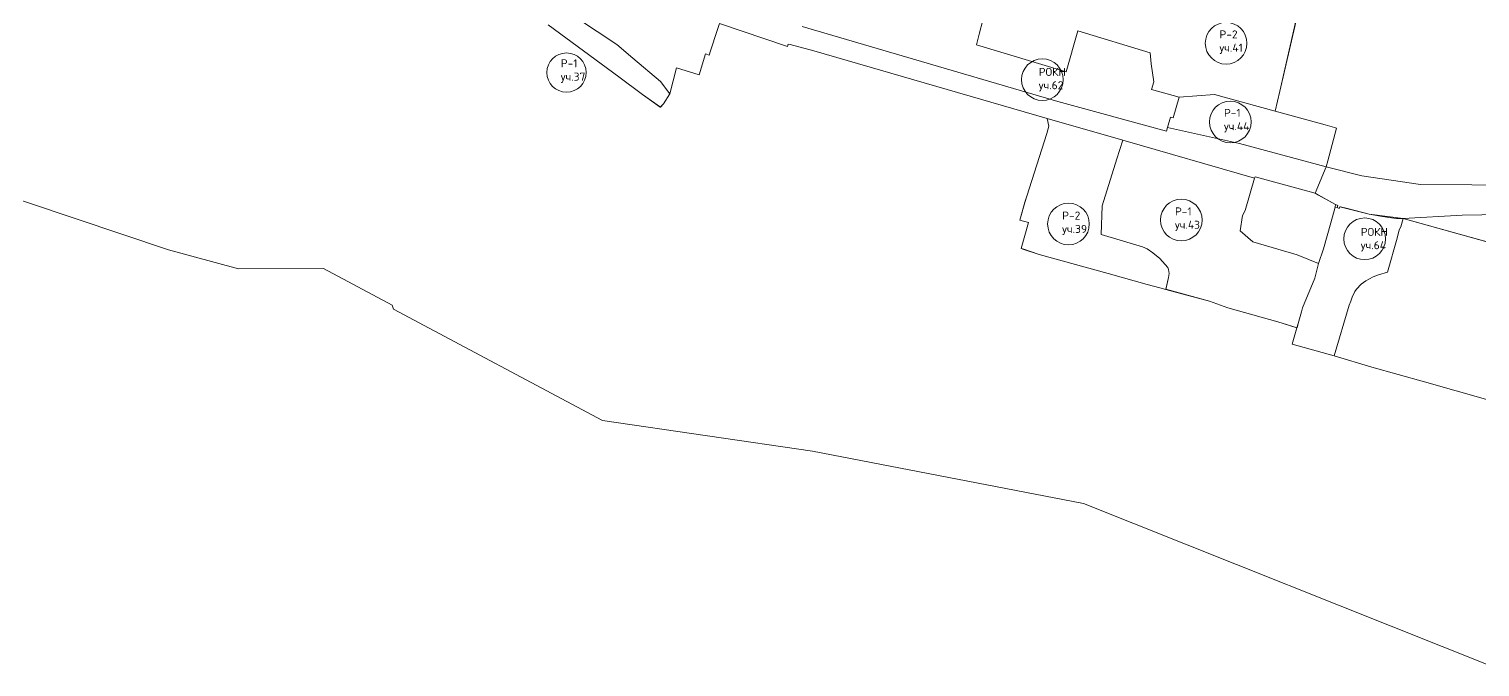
# Model space of a CAD drawing. Extents: x 1391407 to 1399948, y 354865 to 361044.
# Drawn here: x 1396569 to 1397754, y 358983 to 359504 of the extents above; entities that cross this region are included whole.
import ezdxf

# ---------------------------------------------------------------- set-up
doc = ezdxf.new("R2010")
doc.units = 0
doc.header["$MEASUREMENT"] = 0
doc.layers.add('Контура исторический центр для сайта', color=7, linetype='Continuous')
doc.styles.get("Standard").update_dxf_attribs({"font": 'simplex.shx'})

msp = doc.modelspace()

# ---------------------------------------------------------------- linework, layer by layer
at = {"layer": 'Контура исторический центр для сайта', "color": 40, "lineweight": 20, "true_color": 0xf8d731}
for points in [[(1397084.6, 359440), (1397087.2, 359442.9), (1397092.2, 359450.9), (1397084.7, 359460.9), (1397062.2, 359480.1), (1397049, 359491.2), (1397016.8, 359512.4)], [(1396993, 359507.2), (1397050.7, 359464.7), (1397070, 359450.3), (1397084.6, 359440)], [(1397557.2, 359410.3), (1397628, 359391.5), (1397629.3, 359396.4), (1397636.6, 359423), (1397634.9, 359423.5), (1397627.2, 359425.6), (1397586.4, 359436.8), (1397536.9, 359450.3), (1397508.1, 359448.1), (1397503.2, 359431.3), (1397501.1, 359432), (1397498.6, 359423.4), (1397557.2, 359410.3)], [(1397569.6, 359382.2), (1397462.1, 359413.2), (1397457.1, 359397.8), (1397445.3, 359359.7), (1397444.3, 359336.3), (1397478.2, 359326.1), (1397481.8, 359324.4), (1397486.5, 359321.3), (1397492.4, 359316.5), (1397498.8, 359309.4), (1397499.4, 359307.6), (1397499.8, 359304.3), (1397499.3, 359301), (1397497.2, 359291.6), (1397532.8, 359281.8), (1397547.9, 359276.4), (1397588.7, 359264.9), (1397604.3, 359260.2), (1397605.8, 359265.4), (1397608, 359273.1), (1397608.8, 359276.3), (1397618.7, 359300.5), (1397621.9, 359312.6), (1397604.3, 359319.6), (1397568.1, 359330.1), (1397557.9, 359339.3), (1397559.8, 359351.8), (1397562, 359355.7), (1397569.6, 359382.2)]]:
    msp.add_lwpolyline(points, dxfattribs=at)
at = {"layer": 'Контура исторический центр для сайта', "color": 14, "lineweight": 20, "true_color": 0xa50000}
for points in [[(1397132.8, 359508.2), (1397131.1, 359503.3), (1397125.3, 359485.2), (1397124.6, 359483.2), (1397124.4, 359482.5), (1397121.4, 359483.5), (1397116.1, 359466.4), (1397097.8, 359472.1), (1397092.2, 359450.9), (1397084.7, 359460.9), (1397062.2, 359480.1), (1397049, 359491.2), (1397016.8, 359512.4)], [(1397498.6, 359423.4), (1397501.1, 359432), (1397503.2, 359431.3), (1397508.1, 359448.1), (1397485.6, 359454.6), (1397487.4, 359460.6), (1397485.1, 359475.5), (1397484.4, 359484.3), (1397425.2, 359502.3), (1397415.8, 359469), (1397342.5, 359490.8), (1397344.8, 359499.6), (1397347.8, 359510.9)], [(1397200.2, 359505.8), (1397409, 359444.6), (1397497.8, 359420.6), (1397498.6, 359423.4)], [(1397570, 359383.2), (1397619, 359369.8), (1397621.7, 359368.3), (1397635.8, 359360.7), (1397635.4, 359358.4), (1397631.8, 359345.6), (1397625.8, 359324.4), (1397621.9, 359312.6), (1397604.3, 359319.6), (1397568.1, 359330.1), (1397557.9, 359339.3), (1397559.8, 359351.8), (1397562, 359355.7), (1397569.6, 359382.2), (1397570, 359383.2)]]:
    msp.add_lwpolyline(points, dxfattribs=at)
at = {"layer": 'Контура исторический центр для сайта', "color": 140, "lineweight": 20, "true_color": 0x00bfff}
for points in [[(1397347.8, 359510.9), (1397344.8, 359499.6), (1397342.5, 359490.8), (1397415.8, 359469), (1397425.2, 359502.3), (1397484.4, 359484.3), (1397485.1, 359475.5), (1397487.4, 359460.6), (1397485.6, 359454.6), (1397508.1, 359448.1), (1397536.9, 359450.3), (1397586.4, 359436.8), (1397590.2, 359453.2), (1397603.2, 359509.5)], [(1397400.4, 359430.9), (1397401.6, 359424.7), (1397400, 359418.6), (1397383.7, 359367.4), (1397382.1, 359362.4), (1397378, 359347.9), (1397385, 359346), (1397379.1, 359324.7), (1397381.3, 359324.1), (1397393.9, 359320), (1397450.2, 359304.3), (1397481.9, 359295.4), (1397487.1, 359294), (1397492.2, 359292.8), (1397497.2, 359291.4), (1397499.3, 359301), (1397499.8, 359304.3), (1397499.4, 359307.6), (1397498.8, 359309.4), (1397492.4, 359316.5), (1397486.5, 359321.3), (1397481.8, 359324.4), (1397478.2, 359326.1), (1397444.3, 359336.3), (1397445.3, 359359.7), (1397457.1, 359397.8), (1397462.1, 359413.2), (1397400.4, 359430.9)]]:
    msp.add_lwpolyline(points, dxfattribs=at)
at = {"layer": 'Контура исторический центр для сайта', "color": 7, "lineweight": 20}
for points in [[(1397603.6, 359511.5), (1397590.2, 359453.2), (1397586.4, 359436.8), (1397627.2, 359425.6), (1397634.9, 359423.5), (1397636.6, 359423), (1397629.3, 359396.4), (1397628, 359391.5)], [(1397603.6, 359511.5), (1397590.2, 359453.2), (1397586.4, 359436.8), (1397627.2, 359425.6), (1397634.9, 359423.5), (1397636.6, 359423), (1397629.3, 359396.4), (1397628, 359391.5)], [(1397132.3, 359506.8), (1397131.1, 359503.4), (1397125.3, 359485.2), (1397124.6, 359483.2), (1397124.4, 359482.5), (1397121.4, 359483.5), (1397116.1, 359466.4), (1397097.8, 359472.1), (1397092.2, 359450.9), (1397087.2, 359442.9), (1397084.5, 359440), (1397070, 359450.3), (1397050.7, 359464.7), (1396993, 359507.2)], [(1397132.3, 359506.8), (1397131.1, 359503.4), (1397125.3, 359485.2), (1397124.6, 359483.2), (1397124.4, 359482.5), (1397121.4, 359483.5), (1397116.1, 359466.4), (1397097.8, 359472.1), (1397092.2, 359450.9), (1397087.2, 359442.9), (1397084.5, 359440), (1397070, 359450.3), (1397050.7, 359464.7), (1396993, 359507.2)], [(1397813.7, 359186.1), (1397708.3, 359216.1), (1397665.4, 359228.1), (1397634.7, 359237.3), (1397600.2, 359246.7), (1397604.2, 359260.2), (1397588.6, 359264.9), (1397547.9, 359276.5), (1397532.8, 359281.8), (1397506.2, 359289), (1397497.2, 359291.4), (1397492.2, 359292.8), (1397487.1, 359294), (1397481.9, 359295.4), (1397450.2, 359304.3), (1397393.8, 359320), (1397381.3, 359324.2), (1397379.1, 359324.7), (1397385, 359346), (1397378, 359348), (1397382.1, 359362.5), (1397383.7, 359367.4), (1397400, 359418.6), (1397401.6, 359424.7), (1397400.4, 359430.9), (1397209.9, 359486), (1397190.6, 359491.1), (1397188.8, 359491.5), (1397188.4, 359489.6), (1397132.8, 359508.2)], [(1397813.7, 359186.1), (1397708.3, 359216.1), (1397665.4, 359228.1), (1397634.7, 359237.3), (1397600.2, 359246.7), (1397604.2, 359260.2), (1397588.6, 359264.9), (1397547.9, 359276.5), (1397532.8, 359281.8), (1397506.2, 359289), (1397497.2, 359291.4), (1397492.2, 359292.8), (1397487.1, 359294), (1397481.9, 359295.4), (1397450.2, 359304.3), (1397393.8, 359320), (1397381.3, 359324.2), (1397379.1, 359324.7), (1397385, 359346), (1397378, 359348), (1397382.1, 359362.5), (1397383.7, 359367.4), (1397400, 359418.6), (1397401.6, 359424.7), (1397400.4, 359430.9), (1397209.9, 359486), (1397190.6, 359491.1), (1397188.8, 359491.5), (1397188.4, 359489.6), (1397132.8, 359508.2)], [(1396378.1, 359425.8), (1396682.9, 359323.8), (1396740.1, 359308.2), (1396809.6, 359308.6), (1396865.6, 359278.5), (1396866.8, 359275.2), (1397037.3, 359184.6), (1397208.7, 359159.4), (1397430, 359116.9), (1397764.4, 358983.5)], [(1396378.1, 359425.8), (1396682.9, 359323.8), (1396740.1, 359308.2), (1396809.6, 359308.6), (1396865.6, 359278.5), (1396866.8, 359275.2), (1397037.3, 359184.6), (1397208.7, 359159.4), (1397430, 359116.9), (1397764.4, 358983.5)], [(1397619, 359369.8), (1397635.8, 359360.7), (1397637.7, 359359.9), (1397637, 359358.3), (1397638.8, 359357.5), (1397639.3, 359358.9), (1397639.8, 359358.8), (1397645.5, 359357.4), (1397663.1, 359352.9), (1397666.2, 359352.3), (1397672.3, 359351.2), (1397679.2, 359350.2), (1397685.5, 359349.3), (1397690.9, 359349.2), (1397797.2, 359319.7), (1397805.4, 359349), (1397826.9, 359349.2), (1397840.1, 359353.9), (1397869.3, 359353.9), (1397872.9, 359375.9), (1397705.2, 359377), (1397657.3, 359384), (1397628, 359391.5), (1397619, 359369.8)], [(1397619, 359369.8), (1397635.8, 359360.7), (1397637.7, 359359.9), (1397637, 359358.3), (1397638.8, 359357.5), (1397639.3, 359358.9), (1397639.8, 359358.8), (1397645.5, 359357.4), (1397663.1, 359352.9), (1397666.2, 359352.3), (1397672.3, 359351.2), (1397679.2, 359350.2), (1397685.5, 359349.3), (1397690.9, 359349.2), (1397797.2, 359319.7), (1397805.4, 359349), (1397826.9, 359349.2), (1397840.1, 359353.9), (1397869.3, 359353.9), (1397872.9, 359375.9), (1397705.2, 359377), (1397657.3, 359384), (1397628, 359391.5), (1397619, 359369.8)], [(1397628, 359391.5), (1397657.3, 359384), (1397705.2, 359377), (1397872.9, 359375.9)], [(1397628, 359391.5), (1397657.3, 359384), (1397705.2, 359377), (1397872.9, 359375.9)]]:
    msp.add_lwpolyline(points, dxfattribs=at)
at = {"layer": 'Контура исторический центр для сайта', "color": 37, "lineweight": 20, "true_color": 0x7f5f3f}
for points in [[(1397132.8, 359508.2), (1397188.4, 359489.6), (1397188.9, 359491.5), (1397190.6, 359491.1), (1397209.9, 359486), (1397400.4, 359430.9), (1397462.1, 359413.2), (1397569.6, 359382.2), (1397570, 359383.2), (1397619, 359369.8), (1397621.7, 359368.3), (1397635.8, 359360.7), (1397635.4, 359358.4), (1397637, 359358.3), (1397638.8, 359357.5), (1397639.3, 359358.9), (1397663.1, 359352.9), (1397690.9, 359349.2), (1397739.1, 359351.9), (1397771.2, 359352.4)], [(1397872.9, 359375.9), (1397705.2, 359377), (1397657.3, 359384), (1397628, 359391.5), (1397557.2, 359410.3), (1397498.6, 359423.4), (1397497.8, 359420.6), (1397409, 359444.6), (1397200.2, 359505.8)]]:
    msp.add_lwpolyline(points, dxfattribs=at)
at = {"layer": 'Контура исторический центр для сайта', "color": 55, "lineweight": 20, "true_color": 0xa5a552}
for points in [[(1397600.2, 359246.7), (1397634.7, 359237.3), (1397646.8, 359278.5), (1397648.2, 359281.7), (1397649.4, 359285.2), (1397651.5, 359289.6), (1397652.8, 359291.6), (1397656.7, 359295.8), (1397660.4, 359298.4), (1397666.5, 359301.7), (1397670.7, 359303.4), (1397678, 359305.5), (1397685.9, 359333.2), (1397687.7, 359339.9), (1397689, 359342.5), (1397690.9, 359349.2), (1397685.5, 359349.3), (1397679.2, 359350.2), (1397672.3, 359351.2), (1397666.2, 359352.3), (1397663.1, 359352.9), (1397645.5, 359357.4), (1397639.8, 359358.8), (1397639.3, 359358.9), (1397638.8, 359357.5), (1397637, 359358.3), (1397635.4, 359358.4), (1397631.8, 359345.6), (1397625.8, 359324.4), (1397621.9, 359312.6), (1397618.7, 359300.5), (1397608.8, 359276.3), (1397608, 359273.1), (1397605.8, 359265.4), (1397604.2, 359260.2), (1397600.2, 359246.7)], [(1397634.7, 359237.3), (1397665.4, 359228.1), (1397708.4, 359216.1), (1397813.7, 359186.1), (1397814.5, 359186), (1397818, 359186.4), (1397822.7, 359186.2), (1397828.9, 359310.9), (1397690.9, 359349.2), (1397689, 359342.5), (1397687.7, 359339.9), (1397685.9, 359333.2), (1397678, 359305.5), (1397670.7, 359303.4), (1397666.5, 359301.7), (1397660.4, 359298.4), (1397656.7, 359295.8), (1397652.8, 359291.6), (1397651.5, 359289.6), (1397649.4, 359285.2), (1397648.2, 359281.7), (1397646.8, 359278.5), (1397634.7, 359237.3)]]:
    msp.add_lwpolyline(points, dxfattribs=at)
at = {"layer": 'Контура исторический центр для сайта', "color": 131, "lineweight": 0, "true_color": 0x7fffff}
for centre in [(1397546.4, 359492.2), (1397417.7, 359344.8)]:
    msp.add_circle(centre, 17, dxfattribs=at)
at = {"layer": 'Контура исторический центр для сайта', "color": 2, "lineweight": 0, "true_color": 0xffff00}
for centre, radius in [((1397007.9, 359468.3), 16), ((1397549.8, 359428), 17), ((1397509.8, 359348), 17)]:
    msp.add_circle(centre, radius, dxfattribs=at)
at = {"layer": 'Контура исторический центр для сайта', "color": 14, "lineweight": 0, "true_color": 0xa50000}
for centre in [(1397396.4, 359462.5), (1397659.5, 359332.7)]:
    msp.add_circle(centre, 17, dxfattribs=at)

# ---------------------------------------------------------------- texts
at = {"layer": 'Контура исторический центр для сайта', "color": 131, "true_color": 0x7fffff, "char_height": 6.53, "width": 6.533, "attachment_point": 1}
for s, insert in [('Р-2\\Pуч.41', (1397540.9, 359502.7)), ('Р-2\\Pуч.39', (1397412.5, 359354.9))]:
    msp.add_mtext(s, dxfattribs=dict(at, insert=insert))
at = {"layer": 'Контура исторический центр для сайта', "color": 2, "true_color": 0xffff00, "char_height": 6.53, "width": 6.533, "attachment_point": 1}
for s, insert in [('Р-1\\Pуч.37', (1397003.2, 359479.1)), ('Р-1\\Pуч.44', (1397544.6, 359438.7)), ('Р-1\\Pуч.43', (1397504.6, 359358.3))]:
    msp.add_mtext(s, dxfattribs=dict(at, insert=insert))
at = {"layer": 'Контура исторический центр для сайта', "color": 14, "true_color": 0xa50000, "char_height": 6.53, "width": 6.533, "attachment_point": 1}
for s, insert in [('РОКН\\Pуч.62', (1397393.4, 359472.1)), ('РОКН\\Pуч.64', (1397656.3, 359341.6))]:
    msp.add_mtext(s, dxfattribs=dict(at, insert=insert))

doc.saveas('drawing.dxf')
